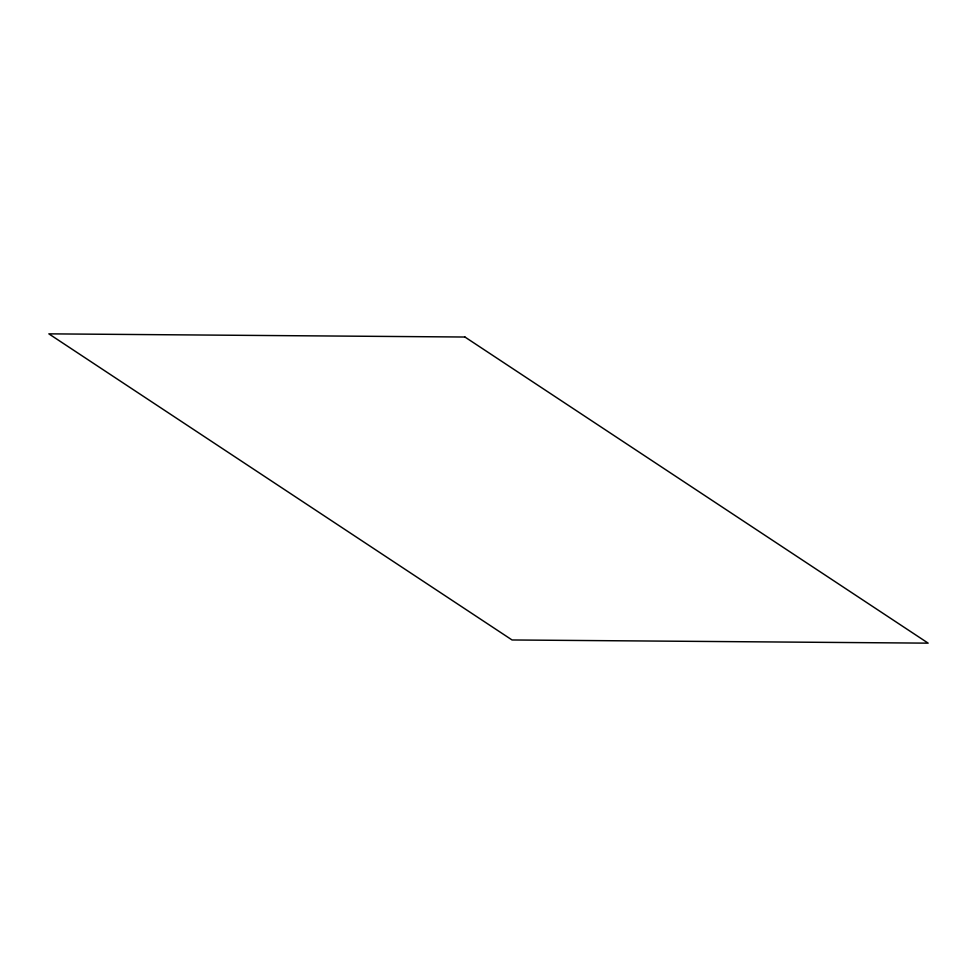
<?xml version="1.0" encoding="UTF-8"?>
<svg xmlns="http://www.w3.org/2000/svg" width="977" height="977" viewBox="0 0 977 977"><rect width="100%" height="100%" fill="white"/><g stroke="black" fill="none" stroke-linecap="round" stroke-linejoin="round"><path stroke-width="1.47" d="M464.942 337.028L48.85 333.853L512.058 639.972L928.15 643.147L464.942 337.028"/></g></svg>
